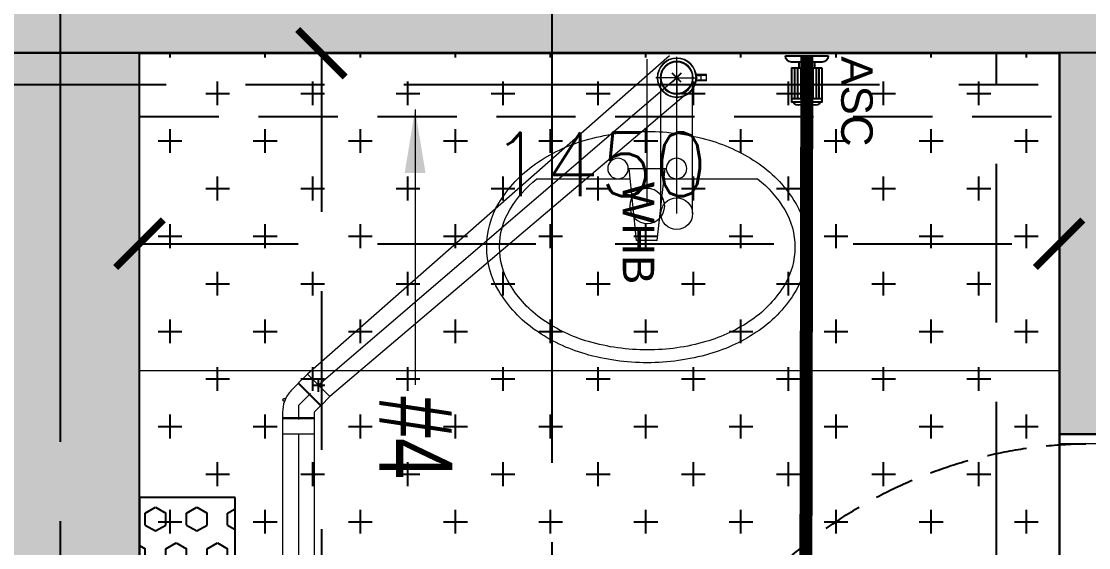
# Model space of a CAD drawing. Header units: millimetres. Extents: x -414464 to 1686, y -90036 to 108605.
# Drawn here: x -101228 to -99545, y -70404 to -69575 of the extents above; entities that cross this region are included whole.
import ezdxf

# ---------------------------------------------------------------- set-up
doc = ezdxf.new("R2010")
doc.units = ezdxf.units.MM
doc.header["$LTSCALE"] = 1000
doc.header["$MEASUREMENT"] = 0
for name, pattern in [('$1$AUDIT_D_120904163729-0', [0]), ('$36$HIDDEN', [0.375, 0.25, -0.125]), ('2BHK-A - BACK$1$( Hidden )', [0.375, 0.25, -0.125]), ('2BHK-A - BACK$1$AUDIT_D_120904163729-0', [0]), ('2BHK-A - BACK$1$HIDDEN', [0.375, 0.25, -0.125]), ('AUDIT_D_120904163729-0', [0]), ('T8(T9 IS SIMILAR) - DIMENSION & TEXTING$1$1', [0]), ('T8(T9 IS SIMILAR) - DIMENSION & TEXTING$1$AUDIT_D_120904163729-0', [0]), ('T8(T9 IS SIMILAR) - DIMENSION & TEXTING$1$CENTERX2', [101.6, 63.5, -12.7, 12.7, -12.7]), ('T8(T9 IS SIMILAR) - DIMENSION & TEXTING$1$HIDDEN', [0.375, 0.25, -0.125]), ('T8(T9 IS SIMILAR)$1$$0$HIDDEN', [0.375, 0.25, -0.125]), ('T8_REFUGE COLUMNS$1$CENTER2', [1.125, 0.75, -0.125, 0.125, -0.125])]:
    doc.linetypes.add(name, pattern=pattern)
doc.layers.get('0').update_dxf_attribs({"linetype": 'AUDIT_D_120904163729-0'})
for name, color, linetype in [('$0$A-HATCH -160', 251, '$1$AUDIT_D_120904163729-0'), ('$21$A-DIMENSIONS', 2, '$36$HIDDEN'), ('2BHK-A - BACK$1$A-HATCH -160', 251, '2BHK-A - BACK$1$AUDIT_D_120904163729-0'), ('2BHK-A - BACK$1$A-TOI SUNK 50MM', 8, 'Continuous'), ('2BHK-A - BACK$1$LEDGE WALL', 5, 'Continuous'), ('a-rcc', 3, 'Continuous'), ('T8(T9 IS SIMILAR) - DIMENSION & TEXTING$1$A-DIMENSIONS', 2, 'T8(T9 IS SIMILAR) - DIMENSION & TEXTING$1$HIDDEN'), ('T8(T9 IS SIMILAR) - DIMENSION & TEXTING$1$A-PLUMBING', 7, 'T8(T9 IS SIMILAR) - DIMENSION & TEXTING$1$AUDIT_D_120904163729-0'), ('T8(T9 IS SIMILAR) - DIMENSION & TEXTING$1$KITCHEN BLOCK', 255, 'Continuous'), ('T8(T9 IS SIMILAR) - DIMENSION & TEXTING$1$U-TI-BOILER', 1, 'T8(T9 IS SIMILAR) - DIMENSION & TEXTING$1$1'), ('T8(T9 IS SIMILAR) - DIMENSION & TEXTING$1$U-TI-TEXT', 7, 'Continuous'), ('T8(T9 IS SIMILAR) - DIMENSION & TEXTING$1$U-TI-WS', 5, 'Continuous'), ('T8(T9 IS SIMILAR)$1$$6$a-beam 2', 50, 'Continuous'), ('T8(T9 IS SIMILAR)$1$S-BEAM', 20, 'T8(T9 IS SIMILAR)$1$$0$HIDDEN'), ('T8_REFUGE COLUMNS$1$A-CENTERLINE', 193, 'T8_REFUGE COLUMNS$1$CENTER2'), ('T8_REFUGE COLUMNS$1$A-RCC COLS', 3, 'Continuous'), ('T8_TYPICAL COLUMNS$1$A-RCC COLS', 3, 'Continuous')]:
    doc.layers.add(name, color=color, linetype=linetype)
for name, color, linetype, lineweight in [('2BHK-A - BACK$1$a-TOI-fixtures', 251, 'Continuous', 0), ('2BHK-A - BACK$1$A-WALL- 160', 6, 'Continuous', 30), ('T8(T9 IS SIMILAR) - DIMENSION & TEXTING$1$pl-50dia waste pie', 6, 'Continuous', 0), ('T8(T9 IS SIMILAR) - DIMENSION & TEXTING$1$pl-50dia waste pipe1', 6, 'Continuous', 0), ('T8(T9 IS SIMILAR) - DIMENSION & TEXTING$1$R0-18-10-2014-T1-1st Podium Floor Plan$0$Text', 2, 'Continuous', 0), ('T8(T9 IS SIMILAR)$1$D&W', 8, 'Continuous', 25)]:
    doc.layers.add(name, color=color, linetype=linetype, lineweight=lineweight)
for name, color, linetype, lineweight, true_color in [('T8(T9 IS SIMILAR) - DIMENSION & TEXTING$1$GEB-BEZUG', 2, 'Continuous', 25, 0xffff00), ('T8_REFUGE COLUMNS$1$COL-HATCH', 7, 'Continuous', 25, 0xa3a3a3), ('T8_TYPICAL COLUMNS$1$$0$COL-HATCH', 7, 'Continuous', 25, 0xa3a3a3)]:
    doc.layers.add(name, color=color, linetype=linetype, lineweight=lineweight, true_color=true_color)
doc.styles.add('T8(T9 IS SIMILAR) - DIMENSION & TEXTING$1$arial', font='sanss___.ttf')
doc.styles.add('T8(T9 IS SIMILAR) - DIMENSION & TEXTING$1$ARIAL ARROW', font='swisscl.ttf')
doc.styles.add('T8(T9 IS SIMILAR) - DIMENSION & TEXTING$1$Romans 1', font='romans.shx', dxfattribs={"height": 100})
doc.styles.add('T8(T9 IS SIMILAR) - DIMENSION & TEXTING$1$Tahoma', font='tahoma.ttf')
doc.dimstyles.new('T8(T9 IS SIMILAR) - DIMENSION & TEXTING$1$ALPINE S', dxfattribs={"dimscale": 0, "dimtxt": 100, "dimasz": 75, "dimexe": 0, "dimexo": 0, "dimgap": 75, "dimtad": 1, "dimdec": 0, "dimzin": 0, "dimdsep": 46, "dimtxsty": 'T8(T9 IS SIMILAR) - DIMENSION & TEXTING$1$Romans 1', "dimblk": 'T8(T9 IS SIMILAR) - DIMENSION & TEXTING$1$_ArchTick', "dimcen": 0.09, "dimclrd": 256, "dimclre": 256, "dimclrt": 7, "dimadec": 0, "dimazin": 0, "dimtfac": 1, "dimtdec": 0, "dimtofl": 0, "dimtmove": 1, "dimatfit": 0, "dimldrblk": 'T8(T9 IS SIMILAR) - DIMENSION & TEXTING$1$_Open90', "dimfxl": 1, "dimtolj": 1, "dimtzin": 0, "dimarcsym": 0})
doc.dimstyles.new('T8(T9 IS SIMILAR) - DIMENSION & TEXTING$1$SAMATA STD', dxfattribs={"dimtxt": 100, "dimasz": 50, "dimexe": 50, "dimexo": 50, "dimgap": 10, "dimtad": 0, "dimdec": 0, "dimrnd": 5, "dimzin": 0, "dimdsep": 46, "dimtxsty": 'T8(T9 IS SIMILAR) - DIMENSION & TEXTING$1$Tahoma', "dimblk": 'T8(T9 IS SIMILAR) - DIMENSION & TEXTING$1$_Origin2', "dimcen": -50, "dimdle": 50, "dimclrd": 7, "dimclre": 7, "dimclrt": 7, "dimadec": 0, "dimazin": 0, "dimtfac": 1, "dimtdec": 0, "dimtmove": 1, "dimatfit": 3, "dimfxl": 150, "dimtfill": 1, "dimtolj": 1, "dimtzin": 0, "dimlwd": -1, "dimlwe": -1, "dimarcsym": 0})

# ---------------------------------------------------------------- blocks, each defined once
blk = doc.blocks.new('T8_REFUGE COLUMNS')
at = {"layer": 'T8_REFUGE COLUMNS$1$COL-HATCH', "linetype": 'ByBlock'}
h = blk.add_hatch(color=256, dxfattribs=at)
h.dxf.hatch_style = 1
h.paths.add_polyline_path([(1209602.1, -5706299.9), (1209852.1, -5706299.9), (1209852.1, -5708099.9), (1209602.1, -5708099.9)])
at = {"layer": 'T8_REFUGE COLUMNS$1$A-CENTERLINE'}
for p, q in [((1209902.1, -5728808.5), (1209902.1, -5698573.6)), ((1217248.2, -5707199.9), (1182156.9, -5707199.9)), ((1217215, -5707974.9), (1182156.9, -5707974.9))]:
    blk.add_line(p, q, dxfattribs=at)
at = {"layer": 'T8_REFUGE COLUMNS$1$A-RCC COLS', "linetype": 'ByBlock'}
blk.add_lwpolyline([(1209602.1, -5706299.9), (1209852.1, -5706299.9), (1209852.1, -5708099.9), (1209602.1, -5708099.9)], close=True, dxfattribs=at)
blk = doc.blocks.new('T8_TYPICAL COLUMNS')
at = {"layer": 'T8_TYPICAL COLUMNS$1$$0$COL-HATCH', "linetype": 'ByBlock'}
h = blk.add_hatch(color=256, dxfattribs=at)
h.dxf.hatch_style = 1
h.paths.add_polyline_path([(1200282.2, -5707850.3), (1202692.3, -5707850.3), (1202692.3, -5708100.3), (1200282.2, -5708100.3)])
h.paths.add_polyline_path([(1209852.3, -5708100.3), (1212262.3, -5708100.3), (1212262.3, -5707850.3), (1209852.3, -5707850.3)])
at = {"layer": 'T8_TYPICAL COLUMNS$1$A-RCC COLS', "linetype": 'ByBlock'}
blk.add_lwpolyline([(1209852.3, -5708100.3), (1212262.3, -5708100.3), (1212262.3, -5707850.3), (1209852.3, -5707850.3)], close=True, dxfattribs=at)
blk.add_blockref('T8_REFUGE COLUMNS', (0, 0), dxfattribs=at)
blk = doc.blocks.new('2BHK-A - BACK$1$WB1')
at = {"color": 0, "linetype": 'ByBlock', "ltscale": 1000}
for p, q in [((190074.4, -1779394.5), (190063, -1779507.9)), ((190106.8, -1779394.5), (190119.9, -1779507.9)), ((189917.5, -1779491.7), (190064.6, -1779491.7)), ((190118, -1779491.7), (190265.4, -1779491.7)), ((190061.5, -1779507.9), (190121.4, -1779507.9))]:
    blk.add_line(p, q, dxfattribs=at)
at = {"color": 0, "linetype": 'ByBlock'}
blk.add_line((190106.8, -1779394.5), (190074.4, -1779394.5), dxfattribs=at)
for centre, major_axis, start_param, end_param in [((190091.4, -1779555.7), (-92.6, 341.5), 6.018375, 6.298924), ((190091.4, -1779555.7), (-92.6, 341.5), 5.737826, 6.018375), ((190067.1, -1779471.3), (-69.6, 256.7), 0.015739, 0.342992), ((190091.4, -1779555.7), (-87.3, 322), 6.018375, 6.298924), ((190091.4, -1779555.7), (-87.3, 322), 5.737826, 6.018375), ((190115.8, -1779471.3), (-69.6, 256.7), 5.410573, 5.737826), ((190067.1, -1779471.3), (-64.3, 237.2), 0.015739, 0.342992), ((190115.8, -1779471.3), (-64.3, 237.2), 5.410573, 5.737826), ((190030, -1779417.8), (-52.6, 193.9), 0.342992, 0.768932), ((190152.9, -1779417.8), (-52.6, 193.9), 4.984633, 5.410573), ((190030, -1779417.8), (-47.3, 174.4), 0.342992, 0.768932), ((190152.9, -1779417.8), (-47.3, 174.4), 4.984633, 5.410573), ((189973.2, -1779384.1), (-35.3, 130.2), 0.768932, 1.305986), ((189973.2, -1779384.1), (-30, 110.7), 0.768932, 1.305986), ((190209.6, -1779384.1), (-30, 110.7), 4.447579, 4.984633), ((190209.6, -1779384.1), (-35.3, 130.2), 4.447579, 4.984633), ((189973.2, -1779384.1), (-35.3, 130.2), 1.305986, 1.84304), ((189973.2, -1779384.1), (-30, 110.7), 1.305986, 1.84304), ((190209.6, -1779384.1), (-30, 110.7), 3.910525, 4.447579), ((190209.6, -1779384.1), (-35.3, 130.2), 3.910525, 4.447579), ((190030, -1779350.3), (-47.3, 174.4), 1.84304, 2.20494), ((190152.9, -1779350.3), (-47.3, 174.4), 3.548625, 3.910525), ((190030, -1779350.3), (-52.6, 193.9), 1.84304, 2.268981), ((190152.9, -1779350.3), (-52.6, 193.9), 3.484585, 3.910525), ((190045.3, -1779507.9), (-4.2, 15.6), 6.018375, 12.30156), ((190137.6, -1779507.9), (-4.2, 15.6), 6.018375, 12.30156), ((190067.1, -1779296.9), (-69.6, 256.7), 2.268981, 2.596234), ((190115.8, -1779296.9), (-69.6, 256.7), 3.157331, 3.484585), ((190091.4, -1779212.5), (-92.6, 341.5), 2.596234, 2.876783), ((190091.4, -1779212.5), (-92.6, 341.5), 2.876783, 3.157331)]:
    blk.add_ellipse(centre, major_axis=major_axis, ratio=1, start_param=start_param, end_param=end_param, dxfattribs=at)
blk = doc.blocks.new('2BHK-A - BACK')
at = {"layer": '2BHK-A - BACK$1$A-HATCH -160', "linetype": 'ByBlock'}
h = blk.add_hatch(dxfattribs=at)
h.set_pattern_fill('ZIGZAG', color=256, scale=250)
h.set_pattern_definition([(9e-15, (-0.22, 0.45), (31.25, 31.25), [31.25, -31.25]), (90, (31.03, 0.45), (-31.25, 31.25), [31.25, -31.25])])
h.paths.add_polyline_path([(1196642.1, -5706299.9), (1198342.2, -5706299.9), (1198342.2, -5706399.9), (1196642.1, -5706399.9)])
h.paths.add_polyline_path([(1199382.6, -5705299.9), (1199382.6, -5705199.9), (1201592.2, -5705199.9), (1201592.2, -5705299.9), (1200442.1, -5705299.9), (1200442.1, -5705399.9), (1200342.1, -5705399.9), (1200342.1, -5705299.9)])
h.paths.add_polyline_path([(1200442.1, -5706399.9), (1201341.8, -5706399.9), (1201341.8, -5706299.9), (1200442.1, -5706299.9)])
h.paths.add_polyline_path([(1202091.8, -5706299.9), (1202691.8, -5706299.9), (1202691.8, -5706399.9), (1202091.8, -5706399.9)])
h.paths.add_polyline_path([(1204892.1, -5708749.5), (1204992.1, -5708749.5), (1204992.1, -5707999.9), (1204892.1, -5707999.9)])
h.paths.add_polyline_path([(1204892.1, -5709649.5), (1204992.1, -5709649.5), (1204992.1, -5710549.5), (1204892.1, -5710549.5)])
h.paths.add_polyline_path([(1200142, -5708600.5), (1200257, -5708600.5), (1200257.1, -5708700.5), (1200042, -5708700.5), (1200042, -5708099.9), (1200142, -5708099.9)])
h.paths.add_polyline_path([(1202792.1, -5701189.9), (1203427.1, -5701189.9), (1203427.1, -5701089.9), (1202792.1, -5701089.9)])
h = blk.add_hatch(dxfattribs=at)
h.set_pattern_fill('HEX', color=256, scale=150)
h.paths.add_polyline_path([(1201792.1, -5707850.3), (1201992.1, -5707850.3), (1201992.1, -5707699.6), (1201242.1, -5707699.6), (1201242.1, -5707849.9), (1201792.1, -5707849.9)])
at = {"layer": '2BHK-A - BACK$1$A-TOI SUNK 50MM'}
h = blk.add_hatch(dxfattribs=at)
h.set_pattern_fill('CROSS', color=256, scale=300, style=0)
h.set_pattern_definition([(9e-15, (54492.616, 14881.46), (75, 75), [37.5, -112.5]), (90, (54511.366, 14862.71), (-75, 75), [37.5, -112.5])])
h.paths.add_polyline_path([(1196642.1, -5706399.9), (1199092.2, -5706399.9), (1199092.2, -5707849.9), (1196642.1, -5707849.9)])
h.paths.add_polyline_path([(1202691.8, -5706399.9), (1200442.1, -5706399.9), (1200442.1, -5707850.3), (1202692.3, -5707850.3)])
at = {"color": 0, "linetype": '2BHK-A - BACK$1$( Hidden )', "ltscale": 0.25}
blk.add_arc((1201355.7, -5706349.4, 0.6), 721.1, 272.373, 359.9653, dxfattribs=at)
at = {"layer": '2BHK-A - BACK$1$A-TOI SUNK 50MM'}
blk.add_line((1201341.8, -5706399.9), (1202091.8, -5706399.9), dxfattribs=at)
blk.add_lwpolyline([(1202691.8, -5706399.9), (1200442.1, -5706399.9), (1200442.1, -5707850.3), (1202692.3, -5707850.3)], close=True, dxfattribs=at)
at = {"layer": '2BHK-A - BACK$1$a-TOI-fixtures', "color": 1}
for p, q in [((1201341.8, -5706399.9), (1202091.8, -5706399.9)), ((1202191.5, -5706399.9), (1202191.5, -5707850.3))]:
    blk.add_line(p, q, dxfattribs=at)
at = {"layer": '2BHK-A - BACK$1$a-TOI-fixtures', "extrusion": (-3.53358e-09, -2.53027e-07, 1)}
blk.add_line((1202451.2, -5707049.9), (1202682.8, -5707049.8, 0), dxfattribs=at)
at = {"layer": '2BHK-A - BACK$1$a-TOI-fixtures', "color": 1, "elevation": 0.6}
blk.add_lwpolyline([(1202076.8, -5706399.9), (1202076.8, -5706299.9), (1202091.8, -5706299.9), (1202091.8, -5706399.9)], close=True, dxfattribs=at)
at = {"layer": '2BHK-A - BACK$1$a-TOI-fixtures', "extrusion": (-3.53358e-09, -2.53027e-07, 1)}
blk.add_circle((1202451.2, -5707049.9, 1.4), 27.5, dxfattribs=at)
at = {"layer": '2BHK-A - BACK$1$A-WALL- 160', "linetype": 'ByBlock'}
for p, q in [((1202091.8, -5706299.9), (1202091.8, -5706399.9)), ((1202091.8, -5706399.9), (1202691.8, -5706399.9))]:
    blk.add_line(p, q, dxfattribs=at)
at = {"layer": '2BHK-A - BACK$1$LEDGE WALL', "linetype": '2BHK-A - BACK$1$HIDDEN', "ltscale": 0.5}
blk.add_line((1202592.3, -5707850.3), (1202592.3, -5706399.9), dxfattribs=at)
at = {"layer": '2BHK-A - BACK$1$LEDGE WALL'}
blk.add_lwpolyline([(1201992.1, -5707699.6), (1201992.1, -5707850.3), (1201242.1, -5707849.9), (1201242.1, -5707699.6)], close=True, dxfattribs=at)
at = {"layer": '2BHK-A - BACK$1$a-TOI-fixtures', "rotation": 90.00828808660657}
blk.add_blockref('2BHK-A - BACK$1$WB1', (-576970.1, -5897398.7, 0), dxfattribs=at)
blk = doc.blocks.new('T8(T9 IS SIMILAR) - DIMENSION & TEXTING$1$_ArchTick')
at = {"color": 0, "linetype": 'ByBlock', "const_width": 0.15}
blk.add_lwpolyline([(-0.5, -0.5), (0.5, 0.5)], dxfattribs=at)
blk = doc.blocks.new('*D1505')
at = {"layer": 'T8(T9 IS SIMILAR) - DIMENSION & TEXTING$1$A-DIMENSIONS', "linetype": 'T8(T9 IS SIMILAR) - DIMENSION & TEXTING$1$HIDDEN', "lineweight": -2, "transparency": 16777216}
for p, q in [((1209852.8, -5707157.6), (1209852.8, -5707563.6)), ((1212102.6, -5707157.6), (1212102.6, -5707563.6))]:
    blk.add_line(p, q, dxfattribs=at)
at = {"layer": 'T8(T9 IS SIMILAR) - DIMENSION & TEXTING$1$A-DIMENSIONS', "lineweight": -2, "transparency": 16777216}
blk.add_line((1209852.8, -5707563.6), (1212102.6, -5707563.6), dxfattribs=at)
at = {"layer": 'T8(T9 IS SIMILAR) - DIMENSION & TEXTING$1$A-DIMENSIONS', "linetype": 'ByBlock', "lineweight": -2, "transparency": 16777216, "xscale": 75, "yscale": 75, "zscale": 75, "rotation": 180}
blk.add_blockref('T8(T9 IS SIMILAR) - DIMENSION & TEXTING$1$_ArchTick', (1209852.8, -5707563.6), dxfattribs=at)
at = {"layer": 'T8(T9 IS SIMILAR) - DIMENSION & TEXTING$1$A-DIMENSIONS', "linetype": 'ByBlock', "lineweight": -2, "transparency": 16777216, "xscale": 75, "yscale": 75, "zscale": 75}
blk.add_blockref('T8(T9 IS SIMILAR) - DIMENSION & TEXTING$1$_ArchTick', (1212102.6, -5707563.6), dxfattribs=at)
at = {"layer": 'T8(T9 IS SIMILAR) - DIMENSION & TEXTING$1$A-DIMENSIONS', "color": 7, "linetype": 'ByBlock', "transparency": 16777216, "insert": (1210977.7, -5707438.6), "char_height": 100, "attachment_point": 5, "style": 'T8(T9 IS SIMILAR) - DIMENSION & TEXTING$1$Romans 1'}
blk.add_mtext('\\A1;2250', dxfattribs=at)
blk = doc.blocks.new('T8(T9 IS SIMILAR) - DIMENSION & TEXTING$1$_Open90')
at = {"color": 0, "linetype": 'ByBlock', "lineweight": -2}
for p, q in [((-0.5, 0.5), (0, 0)), ((0, 0), (-1, 0)), ((0, 0), (-0.5, -0.5))]:
    blk.add_line(p, q, dxfattribs=at)
blk = doc.blocks.new('*D1506')
at = {"layer": 'T8(T9 IS SIMILAR) - DIMENSION & TEXTING$1$A-DIMENSIONS', "lineweight": -2, "transparency": 16777216}
blk.add_line((1210152.8, -5707850.3), (1210152.8, -5706400.7), dxfattribs=at)
at = {"layer": 'T8(T9 IS SIMILAR) - DIMENSION & TEXTING$1$A-DIMENSIONS', "linetype": 'ByBlock', "lineweight": -2, "transparency": 16777216, "xscale": 75, "yscale": 75, "zscale": 75}
for p, rotation in [((1210152.8, -5706400.7), 90), ((1210152.8, -5707850.3), 270)]:
    blk.add_blockref('T8(T9 IS SIMILAR) - DIMENSION & TEXTING$1$_ArchTick', p, dxfattribs=dict(at, rotation=rotation))
at = {"layer": 'T8(T9 IS SIMILAR) - DIMENSION & TEXTING$1$A-DIMENSIONS', "color": 7, "linetype": 'ByBlock', "transparency": 16777216, "insert": (1210027.8, -5707125.5), "char_height": 100, "attachment_point": 5, "rotation": 90, "style": 'T8(T9 IS SIMILAR) - DIMENSION & TEXTING$1$Romans 1'}
blk.add_mtext('\\A1;1450', dxfattribs=at)
blk = doc.blocks.new('T8(T9 IS SIMILAR) - DIMENSION & TEXTING$1$Einfügepunkt')
at = {"layer": 'T8(T9 IS SIMILAR) - DIMENSION & TEXTING$1$GEB-BEZUG'}
for p, q in [((-7.1, -7.1), (7.1, 7.1)), ((-7.1, 7.1), (7.1, -7.1))]:
    blk.add_line(p, q, dxfattribs=at)
blk = doc.blocks.new('T8(T9 IS SIMILAR) - DIMENSION & TEXTING$1$361.771.16.1_G')
at = {"lineweight": 13, "ltscale": 25}
for p, q in [((0, 0), (0, 32.8)), ((-47, 5.2), (-30.6, 5.2)), ((-47, -5.2), (-47, 5.2)), ((-47, 3.7), (-30.8, 3.7)), ((-38, 3.7), (-38, -3.8)), ((-30.8, 3.7), (-38, 3.7)), ((-47, -3.7), (-30.8, -3.7)), ((-47, -5.2), (-30.6, -5.2)), ((-38, -3.8), (-30.8, -3.8)), ((0, 0), (-32.8, 0)), ((0, 0), (0, -32.8)), ((0, 0), (32.8, 0))]:
    blk.add_line(p, q, dxfattribs=at)
for radius in [31, 30.3, 26, 25]:
    blk.add_circle((0, 0), radius, dxfattribs=at)
blk.add_blockref('T8(T9 IS SIMILAR) - DIMENSION & TEXTING$1$Einfügepunkt', (0, 0), dxfattribs=at)
blk = doc.blocks.new('T8(T9 IS SIMILAR) - DIMENSION & TEXTING$1$361.045.16.1_A')
at = {"ltscale": 25}
for p, q in [((-49.5, 14.1), (-14.1, 49.5)), ((3.2, 32.2), (-14.1, 49.5)), ((3.2, 32.2), (-32.2, -3.2)), ((-31.5, -3.9), (3.9, 31.5)), ((3.2, 31.5), (-31.5, -3.2)), ((3.2, 31.5), (3.2, 32.2)), ((3.2, 31.5), (3.9, 31.5)), ((10.4, 25), (3.9, 31.5)), ((-32.2, -3.2), (-49.5, 14.1)), ((-13.8, 13.8), (-15.6, 15.6)), ((0, 0), (-13.8, 13.8)), ((-5.6, 5.6), (-7.3, 7.3)), ((0, -10.4), (0, 0)), ((23.4, 11.3), (20.3, 10.9)), ((24.5, 8.5), (22, 6.6)), ((23.4, 11.3), (24.5, 8.5)), ((-31.5, -3.2), (-32.2, -3.2)), ((-31.5, -3.2), (-31.5, -3.9)), ((-25, -10.4), (-31.5, -3.9)), ((-25, -24.5), (-25, -10.4)), ((0, -24.5), (0, -10.4)), ((25, -24.5), (25, -10.4)), ((-24.5, -25), (-25, -24.5)), ((25, -24.5), (-25, -24.5)), ((-24.5, -25), (-25, -25.5)), ((-25, -45), (-25, -25.5)), ((-25, -25.5), (25, -25.5)), ((-24.5, -25), (24.5, -25)), ((0, -27), (0, -24.5)), ((24.5, -25), (25, -24.5)), ((24.5, -25), (25, -25.5)), ((25, -45), (25, -25.5)), ((-25, -45), (25, -45)), ((0, -45), (-2.5, -45)), ((0, -45), (0, -42.5)), ((0, -45), (0, -47.5)), ((0, -45), (2.5, -45))]:
    blk.add_line(p, q, dxfattribs=at)
for start, end in [(25.1575, 45), (0, 19.8425)]:
    blk.add_arc((-25, -10.4), 50, start, end, dxfattribs=at)
blk.add_open_spline([(22, 6.6), (22, 6.6), (22, 6.6), (22, 6.8), (21.9, 6.9), (21.8, 7.2), (21.7, 7.4), (21.5, 7.8), (21.4, 8), (21.3, 8.3), (21.2, 8.5), (21.1, 8.8), (21, 8.9), (20.9, 9.3), (20.8, 9.4), (20.7, 9.8), (20.6, 10.1), (20.4, 10.5), (20.4, 10.6), (20.3, 10.8), (20.3, 10.9), (20.3, 10.9)], degree=3, knots=[-0.7326885, -0.7326885, -0.7326885, -0.7326885, -0.6703276, -0.6703276, -0.5851203, -0.5851203, -0.4924215, -0.4924215, -0.4253679, -0.4253679, -0.3759063, -0.3759063, -0.3289293, -0.3289293, -0.2716255, -0.2716255, -0.1856359, -0.1856359, -0.0935578, -0.0935578, 0, 0, 0, 0], dxfattribs=at)
blk.add_blockref('T8(T9 IS SIMILAR) - DIMENSION & TEXTING$1$Einfügepunkt', (0, -45), dxfattribs=at)
blk = doc.blocks.new('T8(T9 IS SIMILAR) - DIMENSION & TEXTING$1$ASC')
at = {"layer": 'T8(T9 IS SIMILAR) - DIMENSION & TEXTING$1$U-TI-BOILER'}
for points in [[(631187.5649, 41364.6039), (631187.5289, 41364.6039), (631187.5289, 41364.6399), (631187.5289, 41364.6435), (631187.5649, 41364.6435), (631187.5649, 41364.6039)], [(631187.5649, 41364.6399), (631187.5289, 41364.6399)], [(631187.5325, 41364.6039), (631187.5325, 41364.6399)], [(631187.5361, 41364.6399), (631187.5361, 41364.6039)], [(631187.5397, 41364.6039), (631187.5397, 41364.6399)], [(631187.54, 41364.6471), (631187.5537, 41364.6471)], [(631187.5433, 41364.6039), (631187.5433, 41364.6399)], [(631187.5469, 41364.6399), (631187.5469, 41364.6039)], [(631187.5505, 41364.6039), (631187.5505, 41364.6399)], [(631187.5541, 41364.6039), (631187.5541, 41364.6399)], [(631187.5577, 41364.6039), (631187.5577, 41364.6399)], [(631187.5613, 41364.6399), (631187.5613, 41364.6039)], [(631187.5379, 41364.6039), (631187.5379, 41364.5967)], [(631187.5559, 41364.5967), (631187.5559, 41364.6039)], [(631187.5649, 41364.5967), (631187.5289, 41364.5967)], [(631187.5217, 41364.5895), (631187.5721, 41364.5895)]]:
    blk.add_lwpolyline(points, dxfattribs=at)
for centre, radius, start, end in [((631187.5374, 41364.6384), 0.00911, 72.8198, 145.9406), ((631187.5563, 41364.6384), 0.00911, 34.0594, 107.1803), ((631187.5289, 41364.5895), 0.0072, 90, 180), ((631187.5649, 41364.5895), 0.0072, 0, 90)]:
    blk.add_arc(centre, radius, start, end, dxfattribs=at)
blk = doc.blocks.new('T8(T9 IS SIMILAR) - DIMENSION & TEXTING$1$A$C77D62699')
at = {"layer": 'T8(T9 IS SIMILAR) - DIMENSION & TEXTING$1$pl-50dia waste pipe1'}
for p, q in [((2653.1, 6895.6, 0.9), (2439, 6895.6, 0.9)), ((2467.8, 6882, 0.9), (2941.3, 6323.7, 0.9)), ((2404.7, 6859.3, 0.7), (2906, 6288.4, 0.9)), ((2653.1, 6845.6, 0.9), (2439, 6845.6, 0.9)), ((3000.5, 6299.2, 0.8), (3605.3, 6299.2, 0.8)), ((3000.5, 6249.2, 0.8), (3605.3, 6249.2, 0.8))]:
    blk.add_line(p, q, dxfattribs=at)
at = {"layer": 'T8(T9 IS SIMILAR) - DIMENSION & TEXTING$1$pl-50dia waste pipe1', "color": 12, "linetype": 'T8(T9 IS SIMILAR) - DIMENSION & TEXTING$1$CENTERX2'}
for p, q in [((2438.9, 6870.7, 0.9), (2923.6, 6306, 0.9)), ((2653.1, 6870.6, 0.9), (2439, 6870.6, 0.9)), ((3000.5, 6274.2, 0.8), (3605.3, 6274.2, 0.8))]:
    blk.add_line(p, q, dxfattribs=at)
at = {"layer": 'T8(T9 IS SIMILAR) - DIMENSION & TEXTING$1$pl-50dia waste pipe1', "ltscale": 0.1}
for centre in [(2439, 6870.6, 0.9), (2653.1, 6870.6, 0.9)]:
    blk.add_circle(centre, 25, dxfattribs=at)
at = {"layer": 'T8(T9 IS SIMILAR) - DIMENSION & TEXTING$1$U-TI-WS', "lineweight": 40, "ltscale": 0.01, "const_width": 20.5, "elevation": 0}
blk.add_lwpolyline([(2404.7, 7075.7), (3835.1, 7073.1)], dxfattribs=at)
at = {"layer": 'T8(T9 IS SIMILAR) - DIMENSION & TEXTING$1$KITCHEN BLOCK', "xscale": -1336.57500664649, "yscale": 1336.575006646491, "zscale": 1336.575006646491, "rotation": 270.0030675117134}
blk.add_blockref('T8(T9 IS SIMILAR) - DIMENSION & TEXTING$1$ASC', (-55239305.3, -843625382.7, 0), dxfattribs=at)
at = {"layer": 'T8(T9 IS SIMILAR) - DIMENSION & TEXTING$1$pl-50dia waste pie', "xscale": -1.000020158935082, "yscale": 1.000020158935082, "zscale": 1.000020158935082, "rotation": 90}
blk.add_blockref('T8(T9 IS SIMILAR) - DIMENSION & TEXTING$1$361.771.16.1_G', (2438.9, 6870.7, 0.9), dxfattribs=at)
at = {"layer": 'T8(T9 IS SIMILAR) - DIMENSION & TEXTING$1$pl-50dia waste pie', "ltscale": 0.1, "xscale": 1.000020158935082, "yscale": 1.000020158935082, "zscale": 1.000020158935082, "rotation": 225.0000000000001}
blk.add_blockref('T8(T9 IS SIMILAR) - DIMENSION & TEXTING$1$361.045.16.1_A', (2955.5, 6274.2, 0.8), dxfattribs=at)
at = {"layer": 'T8(T9 IS SIMILAR) - DIMENSION & TEXTING$1$U-TI-TEXT', "style": 'T8(T9 IS SIMILAR) - DIMENSION & TEXTING$1$arial'}
for s, p in [('ASC', (2405.1, 7129.9)), ('WHB', (2603.1, 6785.6, 0.7))]:
    blk.add_text(s, height=49.53, rotation=359.9999, dxfattribs=at).set_placement(p)
blk = doc.blocks.new('T8(T9 IS SIMILAR) - DIMENSION & TEXTING$1$_Origin2')
at = {"color": 0, "linetype": 'ByBlock', "lineweight": -2}
blk.add_line((-0.5, 0), (-1, 0), dxfattribs=at)
for radius in [0.5, 0.25]:
    blk.add_circle((0, 0), radius, dxfattribs=at)
blk = doc.blocks.new('T8(T9 IS SIMILAR) - DIMENSION & TEXTING')
at = {"layer": 'T8(T9 IS SIMILAR) - DIMENSION & TEXTING$1$A-PLUMBING', "linetype": 'ByBlock'}
blk.add_blockref('T8(T9 IS SIMILAR) - DIMENSION & TEXTING$1$A$C77D62699', (1207452.3, -5713874), dxfattribs=at)
at = {"layer": 'T8(T9 IS SIMILAR) - DIMENSION & TEXTING$1$R0-18-10-2014-T1-1st Podium Floor Plan$0$Text', "linetype": 'ByBlock', "style": 'T8(T9 IS SIMILAR) - DIMENSION & TEXTING$1$ARIAL ARROW'}
blk.add_text('#4', height=114.75, dxfattribs=at).set_placement((1210393.2, -5707472.1, 0))
at = {"layer": 'T8(T9 IS SIMILAR) - DIMENSION & TEXTING$1$A-DIMENSIONS', "linetype": 'ByBlock'}
dim = blk.add_linear_dim(base=(1210152.8, -5706400.7), p1=(1210152.8, -5707850.3), p2=(1210152.8, -5706400.7), angle=90, dimstyle='T8(T9 IS SIMILAR) - DIMENSION & TEXTING$1$ALPINE S', override={"dimscale": 1, "dimfxl": 5, "dimarcsym": 1}, dxfattribs=at)
dim.commit()
dim.dimension.update_dxf_attribs({"geometry": '*D1506', "text_midpoint": (1210027.8, -5707125.5)})
dim = blk.add_linear_dim(base=(1212102.6, -5707563.6), p1=(1209852.8, -5707157.6), p2=(1212102.6, -5707157.6), dimstyle='T8(T9 IS SIMILAR) - DIMENSION & TEXTING$1$ALPINE S', override={"dimscale": 1, "dimfxl": 5, "dimarcsym": 1}, dxfattribs=at)
dim.commit()
dim.dimension.update_dxf_attribs({"geometry": '*D1505', "text_midpoint": (1210977.7, -5707438.6)})
at = {"layer": 'T8(T9 IS SIMILAR) - DIMENSION & TEXTING$1$R0-18-10-2014-T1-1st Podium Floor Plan$0$Text'}
blk.add_leader([(1209941.3, -5707415.9), (1210266.7, -5707415.9), (1210375.3, -5707415.9)], dimstyle='T8(T9 IS SIMILAR) - DIMENSION & TEXTING$1$SAMATA STD', override={"dimscale": 1, "dimasz": 100, "dimclrd": 2, "dimfxlon": 1, "dimarcsym": 1}, dxfattribs=at)
blk = doc.blocks.new('T8(T9 IS SIMILAR)')
at = {"layer": 'T8(T9 IS SIMILAR)$1$D&W', "linetype": 'ByBlock'}
blk.add_blockref('T8_TYPICAL COLUMNS', (0, 0), dxfattribs=at)
at = {"layer": 'T8(T9 IS SIMILAR)$1$D&W', "linetype": 'ByBlock', "xscale": -1}
blk.add_blockref('2BHK-A - BACK', (2412544.6, 0), dxfattribs=at)
at = {"layer": 'T8(T9 IS SIMILAR)$1$$6$a-beam 2', "linetype": 'ByBlock'}
blk.add_blockref('T8(T9 IS SIMILAR) - DIMENSION & TEXTING', (0, 0), dxfattribs=at)
at = {"layer": 'T8(T9 IS SIMILAR)$1$S-BEAM'}
blk.add_line((1215901.8, -5706499.4), (1209852.1, -5706499.4), dxfattribs=at)
blk = doc.blocks.new('A$C48506478')
at = {"layer": '$21$A-DIMENSIONS', "linetype": 'ByBlock'}
blk.add_blockref('T8(T9 IS SIMILAR)', (-1195542.6, 5727884.6), dxfattribs=at)
at = {"layer": '$0$A-HATCH -160', "linetype": 'ByBlock'}
blk.add_blockref('T8(T9 IS SIMILAR) - DIMENSION & TEXTING', (-1195542.6, 5727884.6), dxfattribs=at)

msp = doc.modelspace()

# ---------------------------------------------------------------- block references
at = {"layer": 'a-rcc', "linetype": 'ByBlock', "rotation": 270}
msp.add_blockref('A$C48506478', (-121076, -55315.3, 0), dxfattribs=at)

doc.saveas('drawing.dxf')
